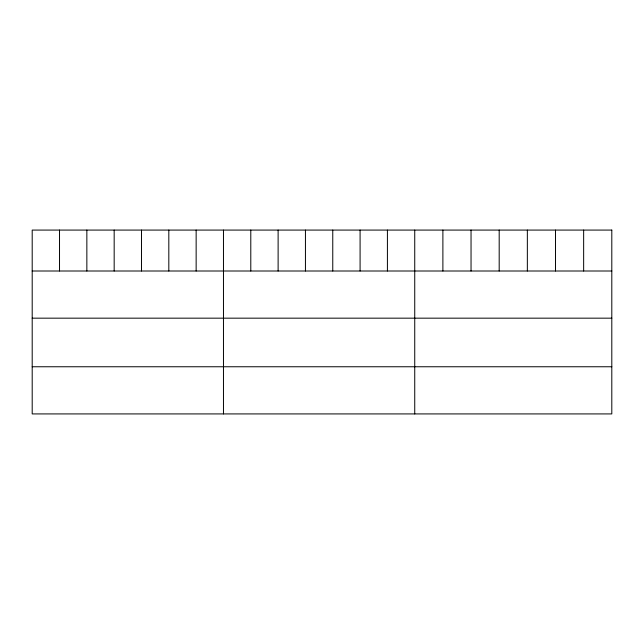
<?xml version="1.0" encoding="UTF-8"?>
<svg xmlns="http://www.w3.org/2000/svg" width="644" height="644" viewBox="0 0 644 644"><rect width="100%" height="100%" fill="white"/><g stroke="black" fill="none" stroke-linecap="round" stroke-linejoin="round"><path stroke-width="0.97" d="M32.2 271.003L611.8 271.003M32.2 318.168L611.8 318.168M32.2 366.758L611.8 366.758M583.649 230.077L583.649 271.003M555.498 230.077L555.498 271.003M527.347 230.077L527.347 271.003M499.189 230.077L499.189 271.003M471.038 230.077L471.038 271.003M442.887 230.077L442.887 271.003M414.736 230.077L414.736 413.923M387.414 230.077L387.414 271.003M360.085 230.077L360.085 271.003M332.763 230.077L332.763 271.003M305.441 230.077L305.441 271.003M278.119 230.077L278.119 271.003M250.79 230.077L250.79 271.003M223.468 230.077L223.468 413.923M196.146 230.077L196.146 271.003M168.817 230.077L168.817 271.003M141.495 230.077L141.495 271.003M114.173 230.077L114.173 271.003M86.851 230.077L86.851 271.003M59.522 230.077L59.522 271.003M611.8 230.077L32.2 230.077L32.2 413.923L611.8 413.923L611.8 230.077"/></g></svg>
